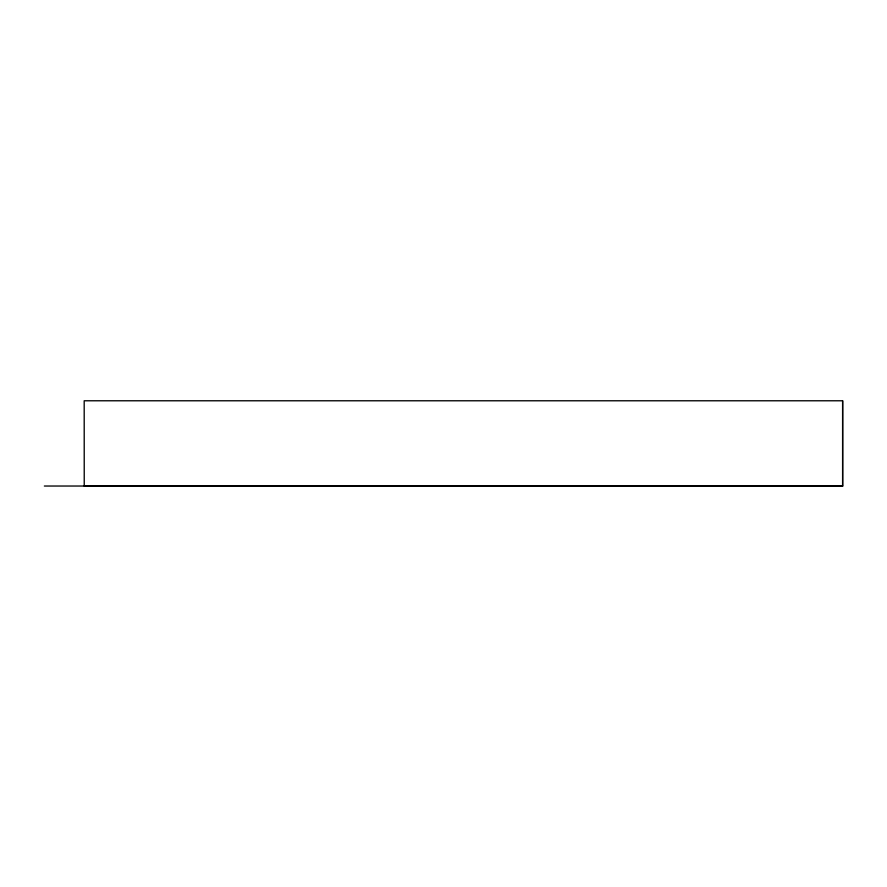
<?xml version="1.0" encoding="UTF-8"?>
<svg xmlns="http://www.w3.org/2000/svg" width="887" height="887" viewBox="0 0 887 887"><rect width="100%" height="100%" fill="white"/><g stroke="black" fill="none" stroke-linecap="round" stroke-linejoin="round"><path stroke-width="1.33" d="M842.628 400.78L842.628 486.109L842.628 400.78L84.187 400.78L84.232 486.12L842.628 486.109L44.35 486.032"/></g></svg>
